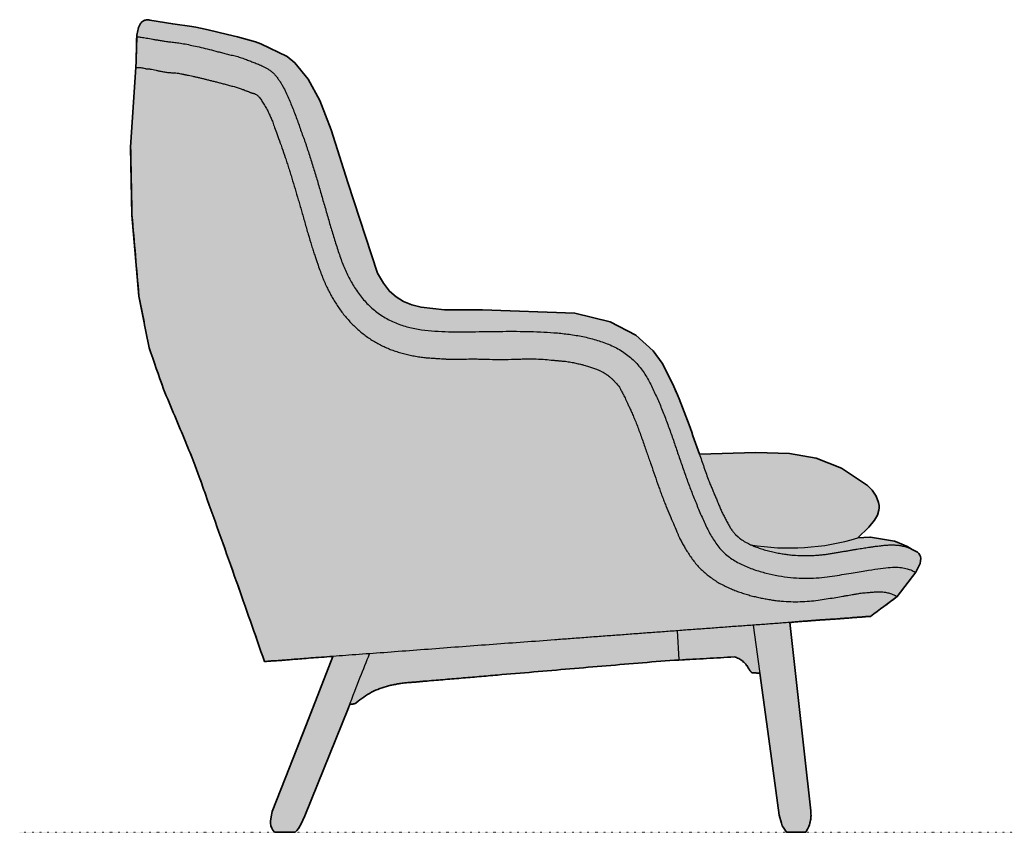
# Model space of a CAD drawing. Header units: millimetres. Extents: x 0 to 2534, y -1316 to 931.
# Drawn here: x 1395 to 2534, y 0 to 931 of the extents above; entities that cross this region are included whole.
import ezdxf

# ---------------------------------------------------------------- set-up
doc = ezdxf.new("R2010")
doc.units = ezdxf.units.MM
doc.linetypes.add('Dots', pattern=[1, 0, -1])
doc.layers.add('Blocks', color=7, linetype='Continuous')
doc.layers.add('Blocks$Fill', color=7, linetype='Continuous', true_color=0xffffff)
for name, color, linetype, lineweight, true_color in [('Blocks$Inner', 7, 'Continuous', 25, 0x007f00), ('Blocks$Outline', 7, 'Continuous', 35, 0xff3f3f), ('Groud', 7, 'Dots', 25, 0x243775)]:
    doc.layers.add(name, color=color, linetype=linetype, lineweight=lineweight, true_color=true_color)

# ---------------------------------------------------------------- blocks, each defined once
blk = doc.blocks.new('Fri Side')
at = {"layer": 'Blocks$Fill'}
blk.add_hatch(color=256, dxfattribs=at).paths.add_polyline_path([(-111.8, 297.8), (-106.8, 308.1), (-106.1, 311.1), (-106, 313.7), (-106.4, 315.8), (-107.1, 317.6), (-108.1, 319.2), (-109.4, 320.5), (-109.8, 320.8), (-111.2, 321.7), (-116.5, 324.4), (-117.1, 324.6), (-119, 325.9), (-119.4, 326.2), (-120.6, 326.9), (-134.9, 333.1), (-136.2, 333.7), (-163.8, 338), (-164.3, 338.1), (-178.2, 337.3), (-165.4, 349.7), (-159, 357.7), (-155.6, 363.5), (-153.9, 368.9), (-153.6, 371.6), (-153.7, 374.6), (-154.3, 377.8), (-157.3, 385.2), (-161.9, 392.1), (-167.1, 397.3), (-196.9, 417.3), (-225.9, 428.7), (-256.5, 434), (-295.1, 435.3), (-359.8, 433.2), (-371.7, 467.1), (-387.1, 506.4), (-390, 512.7), (-402.7, 537.7), (-413, 551.8), (-432.7, 569.8), (-462.1, 584.9), (-502.6, 594.9), (-608.5, 598.8), (-652.3, 598.8), (-679, 601.7), (-689.8, 604.5), (-699.2, 608.4), (-707.5, 613.6), (-715.1, 620.3), (-722.2, 629.2), (-729.1, 640.8), (-763.2, 745), (-782.3, 805.2), (-795.3, 838.9), (-808.5, 863.4), (-823.9, 882), (-832.6, 889.2), (-862.8, 903.7), (-869.1, 906), (-889.6, 911.7), (-901.1, 914.7), (-923.4, 920), (-937.5, 923.1), (-941.9, 923.7), (-990, 931.1), (-991.1, 931.2), (-991.3, 931.2), (-991.6, 931.2), (-991.9, 931.3), (-992.1, 931.3), (-992.4, 931.3), (-992.7, 931.3), (-993, 931.3), (-993.2, 931.3), (-993.5, 931.3), (-993.7, 931.3), (-993.9, 931.2), (-994.1, 931.2), (-994.3, 931.2), (-994.6, 931.2), (-994.8, 931.1), (-995, 931.1), (-995.2, 931), (-995.4, 931), (-995.6, 930.9), (-995.8, 930.8), (-996.1, 930.8), (-996.3, 930.7), (-996.5, 930.6), (-996.7, 930.5), (-996.9, 930.4), (-997.1, 930.3), (-997.3, 930.2), (-997.5, 930.1), (-997.6, 930), (-997.8, 929.9), (-998, 929.8), (-998.2, 929.7), (-998.4, 929.5), (-998.6, 929.4), (-998.7, 929.3), (-998.9, 929.1), (-999.1, 929), (-999.2, 928.8), (-999.4, 928.7), (-999.5, 928.5), (-999.7, 928.4), (-999.9, 928.2), (-1000, 928), (-1000.1, 927.9), (-1000.3, 927.7), (-1000.4, 927.5), (-1000.7, 927.2), (-1000.9, 926.8), (-1001.2, 926.4), (-1001.4, 926.1), (-1001.6, 925.7), (-1001.8, 925.3), (-1002.1, 924.9), (-1002.2, 924.5), (-1002.4, 924.1), (-1002.6, 923.7), (-1002.8, 923.3), (-1003.1, 922.4), (-1003.4, 921.6), (-1003.6, 920.8), (-1003.9, 919.9), (-1004.1, 919.1), (-1004.3, 918.2), (-1004.5, 917.3), (-1004.8, 915.6), (-1005, 913.8), (-1005.2, 912.1), (-1006.1, 877.2), (-1006.1, 877.2), (-1006.1, 877.2), (-1006.1, 877.2), (-1006.1, 877.2), (-1006.1, 877.2), (-1006.1, 877.2), (-1006.1, 877.2), (-1006.1, 877.2), (-1006.1, 877.2), (-1006.1, 877.2), (-1006.1, 877.2), (-1006.1, 877.2), (-1012.1, 785.3), (-1010.6, 707.3), (-1002.7, 614.6), (-990.9, 555.4), (-974.5, 508), (-948.8, 446.6), (-939.3, 423.1), (-933, 406.2), (-858.6, 195.5), (-858.6, 195.5), (-858.6, 195.5), (-858.6, 195.5), (-858.6, 195.5), (-858.6, 195.5), (-858.6, 195.5), (-858.6, 195.5), (-858.6, 195.5), (-858.6, 195.5), (-858.6, 195.5), (-858.6, 195.5), (-780.2, 201.4), (-811, 122.5), (-849.7, 23.6), (-851, 17.4), (-851.8, 12.4), (-851.8, 10), (-851.2, 7.1), (-850.3, 4.6), (-848.9, 2.1), (-847.3, -0.1), (-823.5, 0), (-821.5, 1.8), (-819.7, 3.9), (-817, 8.6), (-812.2, 18.5), (-762.1, 142.4), (-760.7, 146.4), (-760, 146.5), (-759.5, 146.5), (-759.1, 146.5), (-758.2, 146.6), (-757.4, 146.7), (-756.5, 146.8), (-756.1, 146.9), (-755.8, 147), (-755.6, 147), (-755.4, 147.1), (-755.3, 147.1), (-755.2, 147.1), (-755.1, 147.2), (-755, 147.2), (-754.9, 147.2), (-754.8, 147.3), (-754.7, 147.3), (-754.6, 147.4), (-754.5, 147.4), (-754.4, 147.5), (-754.3, 147.5), (-754.2, 147.6), (-754.1, 147.7), (-754, 147.7), (-753.8, 147.8), (-753.6, 148), (-753.5, 148.1), (-753.3, 148.2), (-751.2, 149.9), (-749.1, 151.6), (-747, 153.1), (-744.8, 154.7), (-742.6, 156.1), (-740.4, 157.5), (-738.1, 158.9), (-735.8, 160.2), (-733.5, 161.4), (-731.1, 162.5), (-728.7, 163.6), (-727.5, 164.1), (-726.3, 164.5), (-725, 165), (-723.8, 165.4), (-721.3, 166.2), (-718.8, 166.9), (-716.2, 167.6), (-713.7, 168.2), (-711.1, 168.7), (-706, 169.7), (-703.4, 170.2), (-700.8, 170.5), (-698.2, 170.9), (-425, 194.1), (-383.3, 197.2), (-351.6, 199), (-319.8, 200.8), (-319.5, 200.7), (-319.2, 200.6), (-318.5, 200.4), (-317.9, 200.2), (-317.3, 200), (-316.7, 199.7), (-316.1, 199.4), (-315.5, 199.1), (-314.9, 198.8), (-314.2, 198.5), (-313.6, 198.2), (-313, 197.8), (-312.4, 197.4), (-311.8, 197), (-311.2, 196.6), (-310.7, 196.2), (-310.1, 195.7), (-309.5, 195.3), (-308.9, 194.8), (-308.3, 194.2), (-308.1, 194), (-307.8, 193.7), (-307.5, 193.4), (-307.2, 193.1), (-307, 192.8), (-306.7, 192.5), (-306.4, 192.2), (-306.2, 191.8), (-305.9, 191.5), (-305.7, 191.1), (-305.2, 190.4), (-304.7, 189.6), (-302.9, 186.5), (-302.4, 185.8), (-302.1, 185.4), (-301.9, 185), (-301.6, 184.7), (-301.5, 184.5), (-301.4, 184.4), (-301.2, 184.2), (-301.1, 184.1), (-301, 183.9), (-300.8, 183.8), (-300.5, 183.5), (-300.3, 183.2), (-300, 183), (-299.7, 182.7), (-295.2, 182.4), (-290.6, 182), (-268.2, 19.5), (-265.7, 10), (-264.8, 7.2), (-263.8, 5.6), (-259.9, 0), (-237.8, -0.1), (-234.2, 6.4), (-232.3, 13.4), (-231.8, 19.1), (-232.1, 24.3), (-256, 240.3), (-208.4, 244), (-200.8, 244.4), (-196.7, 244.8), (-189.5, 245.3), (-174.6, 246.5), (-168.2, 247), (-166, 247.1), (-164, 247.3), (-164, 247.3), (-163.9, 247.3), (-163.9, 247.3), (-163.9, 247.3), (-163.9, 247.3), (-163.9, 247.3), (-163.9, 247.3), (-163.9, 247.3), (-163.9, 247.3), (-163.9, 247.3), (-163.9, 247.3), (-163.9, 247.3), (-163.9, 247.3), (-163.9, 247.3), (-163.9, 247.3), (-163.9, 247.3), (-163.9, 247.3), (-163.9, 247.3), (-163.9, 247.3), (-163.9, 247.3), (-163.9, 247.3), (-163.9, 247.3), (-163.9, 247.3), (-163.9, 247.3), (-163.9, 247.3), (-163.8, 247.3), (-163.8, 247.3), (-163.8, 247.3), (-163.8, 247.3), (-163.8, 247.3), (-163.8, 247.3), (-163.8, 247.3), (-163.8, 247.3), (-163.8, 247.3), (-163.8, 247.3), (-163.8, 247.3), (-163.8, 247.3), (-163.8, 247.3), (-163.8, 247.3), (-163.8, 247.3), (-163.8, 247.3), (-163.8, 247.3), (-163.8, 247.3), (-163.8, 247.3), (-132.9, 270), (-132.9, 270), (-132.9, 270), (-132.9, 270), (-132.9, 270), (-132.9, 270), (-132.9, 270), (-132.9, 270), (-132.9, 270), (-132.9, 270), (-132.9, 270), (-132.9, 270), (-132.9, 270), (-132.9, 270), (-132.9, 270), (-132.9, 270), (-132.9, 270), (-132.9, 270), (-132.9, 270), (-132.9, 270), (-132.9, 270)], flags=0)
at = {"layer": 'Blocks$Inner'}
for p, q in [((-1005.2, 912.1), (-1005.8, 885.4)), ((-1005.8, 885.4), (-1006.1, 877.2)), ((-132.9, 270), (-163.8, 247.3))]:
    blk.add_line(p, q, dxfattribs=at)
for points in [[(-991.1, 931.2), (-990, 931.1), (-963.8, 926.7), (-941.9, 923.7), (-937.5, 923.1), (-932.1, 921.9), (-923.4, 920), (-901.1, 914.7), (-889.6, 911.7), (-869.1, 906), (-862.8, 903.7), (-832.6, 889.2), (-823.9, 882), (-808.5, 863.4), (-795.3, 838.9), (-782.3, 805.2), (-763.2, 745), (-729.1, 640.8), (-722.2, 629.2), (-715.1, 620.3), (-707.5, 613.6), (-699.2, 608.4), (-689.8, 604.5), (-679, 601.7), (-652.3, 598.8), (-608.5, 598.8), (-502.6, 594.9), (-462.1, 584.9), (-432.7, 569.8), (-413, 551.8), (-402.7, 537.7), (-390, 512.7), (-387.1, 506.4)], [(-858.6, 195.5), (-891, 288.1), (-926.4, 387.4), (-933, 406.2), (-939.3, 423.1), (-948.8, 446.6), (-974.5, 508), (-990.9, 555.4), (-1002.7, 614.6), (-1010.6, 707.3), (-1012.1, 785.3), (-1006.1, 877.2)], [(-117.1, 324.6), (-119, 325.9), (-119.4, 326.2), (-119.7, 326.3), (-119.9, 326.5), (-120.1, 326.6), (-120.3, 326.7), (-120.6, 326.9), (-134.9, 333.1), (-136.2, 333.7), (-163.8, 338), (-164.3, 338.1), (-178.2, 337.3), (-165.4, 349.7), (-159, 357.7), (-155.6, 363.5), (-153.9, 368.9), (-153.6, 371.6), (-153.7, 374.6), (-154.3, 377.8), (-157.3, 385.2), (-161.9, 392.1), (-167.1, 397.3), (-196.9, 417.3), (-225.9, 428.7), (-256.5, 434), (-295.1, 435.3), (-359.8, 433.2)], [(-111.8, 297.8), (-106.8, 308.1), (-106.1, 311.1), (-106, 313.7), (-106.4, 315.8), (-107.1, 317.6), (-108.1, 319.2), (-109.4, 320.5), (-109.8, 320.8), (-111.2, 321.7), (-116.5, 324.4), (-124.8, 327.4)], [(-132.9, 270), (-111.8, 297.8)], [(-232.1, 24.3), (-247.2, 161.1), (-256, 240.4)], [(-385.5, 230.8), (-383.3, 197.7), (-383.3, 197.4), (-383.3, 197.2)], [(-298.3, 237.2), (-278.9, 98.5), (-268.2, 19.5)], [(-811, 122.5), (-849.7, 23.6), (-780.2, 201.4), (-800.1, 150.4)], [(-383.3, 197.2), (-351.6, 199), (-319.8, 200.8)], [(-299.7, 182.7), (-295.2, 182.4), (-290.6, 182)], [(-812.2, 18.5), (-762.1, 142.4)], [(-760.7, 146.4), (-760.6, 146.4), (-760, 146.5)], [(-847.3, -0.1), (-848.9, 2.1), (-850.3, 4.6), (-851.2, 7.1), (-851.8, 10), (-851.8, 12.4), (-851, 17.4), (-849.7, 23.6)], [(-812.2, 18.5), (-817, 8.6), (-819.7, 3.9), (-821.5, 1.8), (-823.5, 0)], [(-268.2, 19.5), (-265.7, 10), (-264.8, 7.2), (-263.8, 5.6), (-259.9, 0)]]:
    blk.add_lwpolyline(points, dxfattribs=at)
blk.add_arc((-256.2, 592.6), 266.9, 260.3119, 286.988, dxfattribs=at)
for points, knots in [([(-991.1, 931.2), (-991.8, 931.3), (-993.1, 931.4), (-995, 931.1), (-996.7, 930.6), (-998.2, 929.7), (-1000, 928.2), (-1001.7, 925.7), (-1003.6, 921.4), (-1004.6, 916.8), (-1005.1, 913.2), (-1005.2, 912.1)], [0.1533617, 0.1533617, 0.1533617, 0.1533617, 0.2222222, 0.2777778, 0.3333333, 0.3888889, 0.4444444, 0.5555556, 0.6666667, 0.8888889, 1, 1, 1, 1]), ([(-1005.2, 912.1), (-1005.2, 912.1), (-1004.3, 912), (-1000.3, 911.5), (-994.2, 910.5), (-988, 909.4), (-982.5, 908.4), (-978.3, 907.7), (-973.7, 906.9), (-968.7, 906.2), (-963.1, 905.7), (-956.8, 904.9), (-949.8, 903.7), (-942.1, 902.1), (-933.6, 900.3), (-924.3, 898.1), (-916.2, 896), (-909.4, 894.1), (-904.1, 892.8), (-898.4, 891.4), (-892.4, 889.9), (-887.3, 888.6), (-883.5, 887.3), (-879.7, 885.9), (-875.5, 884.2), (-870.7, 882.4), (-865.7, 880.5), (-861.1, 878.6), (-857.1, 876.4), (-854.1, 874.6), (-851, 872.4), (-848.5, 870.2), (-846.6, 868.2), (-844.8, 866.2), (-842.7, 863.4), (-840.5, 860.1), (-837.8, 855.6), (-834.9, 850), (-831.8, 843.3), (-828.9, 836.6), (-826.2, 829.8), (-823.5, 822.8), (-820.9, 815.8), (-818.4, 808.8), (-815.9, 801.6), (-813.7, 795.7), (-811.9, 790.9), (-810.7, 787.2), (-809.5, 783.5), (-807.9, 778.6), (-805.9, 772.5), (-803.6, 765.1), (-800.6, 755.3), (-796.9, 742.9), (-792.6, 728), (-788.3, 713.1), (-783.9, 697.9), (-779.4, 682.8), (-774.7, 667.6), (-769.6, 652.8), (-763.7, 639), (-756.5, 625.9), (-747.7, 613.2), (-737.2, 601.8), (-725.2, 592.3), (-711.8, 584.9), (-697.4, 579.6), (-677.4, 575.2), (-651.5, 573.5), (-625.6, 573.6), (-604.8, 573.9), (-583.9, 574.2), (-557.7, 574.2), (-531.9, 573.2), (-511, 571.1), (-495.5, 568.7), (-482.9, 565.7), (-473.1, 562.7), (-463.3, 559.2), (-451.3, 553.6), (-440.6, 545.9), (-433, 538.8), (-427.9, 532.9), (-423.2, 526.6), (-419.2, 520), (-415.7, 513.2), (-411.3, 504.1), (-406.1, 492.7), (-400.2, 478.3), (-394.8, 463.7), (-389.7, 449.3), (-384.8, 434.9), (-379.8, 420.2), (-374.7, 405.6), (-369.4, 391.4), (-363.8, 377.4), (-357.7, 362.8), (-351.3, 348.6), (-344.2, 335.5), (-337, 325.5), (-329.9, 318.5), (-324.1, 313.9), (-317.7, 310), (-308.9, 305.4), (-297.4, 300.8), (-278.6, 295.3), (-259.9, 292.1), (-241.9, 290.9), (-228.8, 291.1), (-216.4, 292.1), (-204.6, 293.7), (-193.5, 295.6), (-183.3, 297.4), (-174.1, 298.9), (-163.1, 300.7), (-151.6, 302.3), (-140.6, 303.6), (-131.7, 303.7), (-124.5, 302.8), (-117.9, 300.9), (-113, 298.5), (-111.8, 297.8), (-111.8, 297.8)], [1, 1, 1, 1, 1.0181818, 1.0363636, 1.0545455, 1.0727273, 1.0818182, 1.0909091, 1.1, 1.1090909, 1.1181818, 1.1272727, 1.1363636, 1.1454545, 1.1545455, 1.1636364, 1.1727273, 1.1772727, 1.1818182, 1.1863636, 1.1909091, 1.1954545, 1.1977273, 1.2, 1.2045455, 1.2090909, 1.2136364, 1.2181818, 1.2204545, 1.2227273, 1.225, 1.2272727, 1.2284091, 1.2295455, 1.2318182, 1.2340909, 1.2363636, 1.2409091, 1.2454545, 1.25, 1.2545455, 1.2590909, 1.2636364, 1.2681818, 1.2727273, 1.2772727, 1.2795455, 1.2818182, 1.2840909, 1.2863636, 1.2909091, 1.2954545, 1.3, 1.3090909, 1.3181818, 1.3272727, 1.3363636, 1.3454545, 1.3545455, 1.3636364, 1.3727273, 1.3818182, 1.3909091, 1.4, 1.4090909, 1.4181818, 1.4272727, 1.4363636, 1.4545455, 1.4727273, 1.4818182, 1.4909091, 1.5090909, 1.5272727, 1.5363636, 1.5454545, 1.5545455, 1.5590909, 1.5636364, 1.5727273, 1.5818182, 1.5863636, 1.5909091, 1.5954545, 1.6, 1.6045455, 1.6090909, 1.6181818, 1.6272727, 1.6363636, 1.6454545, 1.6545455, 1.6636364, 1.6727273, 1.6818182, 1.6909091, 1.7, 1.7090909, 1.7181818, 1.7272727, 1.7318182, 1.7363636, 1.7409091, 1.7454545, 1.7545455, 1.7636364, 1.7818182, 1.7909091, 1.8, 1.8090909, 1.8181818, 1.8272727, 1.8363636, 1.8454545, 1.8545455, 1.8727273, 1.8909091, 1.9090909, 1.9272727, 1.9454545, 1.9727273, 1.9998992, 1.9998992, 1.9998992, 1.9998992]), ([(-1006.1, 877.2), (-1006.1, 877), (-1005.7, 876.8), (-1004.3, 876.8), (-1003.3, 876.8), (-1002.2, 876.8), (-1000.6, 876.7), (-998.3, 876.1), (-996.1, 875.7), (-994.2, 875.3), (-992.7, 875.2), (-991.2, 875.1), (-989.1, 874.9), (-986.4, 874.4), (-983.6, 873.8), (-981.3, 873.2), (-979.5, 872.8), (-977.6, 872.4), (-974.8, 871.9), (-971.1, 871.2), (-966.4, 870.7), (-962.1, 870.6), (-958.7, 870.4), (-955.9, 869.9), (-953.8, 869.4), (-952.3, 869), (-951.3, 868.8), (-950.5, 868.7), (-949.7, 868.5), (-948.7, 868.3), (-946.8, 868), (-944.1, 867.4), (-941.3, 866.8), (-939, 866.3), (-937.2, 865.9), (-935.4, 865.5), (-933, 864.9), (-929.8, 864.2), (-926, 863.2), (-922, 862.2), (-917.8, 861.2), (-913.6, 860.1), (-910, 859.2), (-907.1, 858.4), (-904.8, 857.8), (-902.5, 857.1), (-899.1, 856.3), (-894.7, 855.1), (-889.7, 853.6), (-885.3, 852.2), (-882, 851), (-879.8, 850.1), (-878.1, 849.5), (-876.9, 849), (-876, 848.6), (-875.3, 848.3), (-874.9, 848.2), (-874.6, 848), (-874.2, 847.9), (-873.8, 847.7), (-873.4, 847.6), (-872.8, 847.4), (-872.1, 847.2), (-871.2, 847), (-869.8, 846.6), (-868.4, 846), (-866.9, 845), (-865.7, 843.8), (-864.4, 842.2), (-862.5, 839.7), (-860, 836), (-857, 830.8), (-854.2, 825.6), (-852, 820.9), (-850.1, 816.5), (-848.2, 811.3), (-845.8, 804.5), (-842.5, 795.4), (-838.7, 784.9), (-835.4, 775.4), (-832.8, 767.5), (-830.9, 761.7), (-829.1, 755.8), (-826.7, 747.8), (-823.6, 737.6), (-820.5, 727.1), (-818, 718.7), (-816.2, 712.4), (-814.3, 705.9), (-811.8, 696.8), (-808.5, 685.3), (-805.3, 674.4), (-802.8, 666.6), (-801, 661.3), (-799.4, 656.5), (-797.4, 650.7), (-795.2, 644.3), (-793, 638.6), (-791.3, 634.2), (-789.9, 630.9), (-788.5, 627.8), (-786.7, 623.9), (-784.5, 619.5), (-781.7, 614.4), (-778.7, 609.2), (-775.3, 603.9), (-770.5, 596.9), (-763.9, 588.6), (-756.7, 580.9), (-750.5, 575.3), (-744, 570), (-737.2, 565.1), (-729.9, 560.8), (-724.4, 557.9), (-718.7, 555.2), (-712.9, 552.9), (-706.9, 550.8), (-698.8, 548.4), (-690.5, 546.5), (-683.2, 545.2), (-679, 544.6), (-675.9, 544.2), (-673, 543.9), (-669.3, 543.6), (-664.8, 543.3), (-660.1, 543), (-655.8, 542.7), (-652.8, 542.5), (-650.2, 542.4), (-647.5, 542.3), (-642.5, 542.2), (-634.7, 542.3), (-626.1, 542.4), (-618.8, 542.5), (-613.2, 542.4), (-607.3, 542.2), (-598.5, 542), (-586.4, 541.9), (-574.1, 542.1), (-564.7, 542.4), (-558.3, 542.6), (-552.5, 542.6), (-545, 542.5), (-536.6, 541.9), (-529, 541.2), (-524.1, 540.7), (-521.3, 540.4), (-519.2, 540.3), (-517.2, 540.1), (-514.7, 539.9), (-511.8, 539.6), (-508.6, 539.1), (-504.7, 538.4), (-501.2, 537.6), (-497.7, 536.7), (-495.5, 536.2), (-493.6, 535.8), (-491.9, 535.3), (-489.6, 534.7), (-487.1, 533.9), (-483.8, 532.8), (-480.7, 531.7), (-477.9, 530.6), (-475.9, 529.9), (-474.2, 529.2), (-472.2, 528.3), (-470.1, 527.2), (-468.3, 526), (-467, 525.1), (-466.2, 524.6), (-465.6, 524.1), (-465, 523.7), (-464.1, 523.1), (-462.7, 521.9), (-460.6, 520.1), (-458.6, 518.2), (-457.2, 516.7), (-456.1, 515.6), (-455.2, 514.6), (-454.2, 513.5), (-453.1, 512.2), (-451.9, 510.5), (-450.8, 508.6), (-449.8, 506.8), (-448.6, 504.8), (-447.2, 502), (-445.2, 497.9), (-442.8, 492.9), (-440.6, 488), (-438.6, 483.9), (-436.5, 479), (-433.3, 471.5), (-430, 462.9), (-426.7, 453.8), (-424.3, 446.9), (-421.9, 440.1), (-419.7, 433.7), (-417.5, 427.5), (-414.5, 419.1), (-411, 408.8), (-407.5, 398.7), (-404.7, 390.8), (-402.6, 385.2), (-400.5, 379.6), (-397.6, 372.2), (-393.8, 363.2), (-389.6, 353.4), (-386.6, 346.3), (-384.7, 341.7), (-382.9, 337.7), (-380.9, 333.7), (-378.9, 330.1), (-377.1, 327.1), (-375.7, 324.7), (-374.1, 322), (-371.9, 318.6), (-368.9, 314.3), (-365.2, 309.2), (-361.2, 304.5), (-356.8, 300.1), (-352.2, 296), (-348.1, 292.9), (-344.8, 290.5), (-342.3, 288.7), (-339.7, 287), (-336.2, 285), (-331.6, 282.6), (-327, 280.4), (-323.2, 278.8), (-320.5, 277.6), (-317.7, 276.5), (-313.9, 275.1), (-309.1, 273.5), (-303.3, 271.8), (-297.5, 270.2), (-291.8, 268.9), (-286, 267.7), (-280.3, 266.7), (-274.6, 265.8), (-268.9, 265.1), (-261.4, 264.4), (-252.2, 264), (-241.5, 264.2), (-231.1, 264.9), (-221.3, 266.2), (-211.9, 267.6), (-203.2, 269.1), (-196.5, 270.3), (-191.5, 271.1), (-188, 271.7), (-185.2, 272.1), (-183.1, 272.5), (-181.5, 272.7), (-179.9, 273), (-178, 273.3), (-175.7, 273.8), (-173, 274.1), (-169.9, 274.4), (-165.9, 274.6), (-161.3, 275.1), (-157.5, 275.4), (-154.7, 275.5), (-152.9, 275.5), (-151.2, 275.4), (-149, 275.3), (-146.5, 275), (-143.9, 274.5), (-141.7, 273.8), (-139.6, 273), (-137.8, 272.3), (-136.2, 271.7), (-135, 271.1), (-134.1, 270.6), (-133.2, 270), (-132.9, 269.9), (-132.9, 270)], [2, 2, 2, 2, 2.0096158, 2.0144237, 2.0168276, 2.0192315, 2.0240394, 2.0288473, 2.0336552, 2.0360591, 2.0384631, 2.040867, 2.043271, 2.0480788, 2.0528867, 2.0552907, 2.0576946, 2.0600985, 2.0625025, 2.0673104, 2.0721183, 2.0769261, 2.081734, 2.0865419, 2.0913498, 2.0937537, 2.0949557, 2.0961577, 2.0973596, 2.0985616, 2.1009656, 2.1057734, 2.1105813, 2.1129853, 2.1153892, 2.1177931, 2.1201971, 2.125005, 2.1298129, 2.1346207, 2.1394286, 2.1442365, 2.1490444, 2.1514483, 2.1538523, 2.1562562, 2.1586602, 2.163468, 2.1682759, 2.1730838, 2.1778917, 2.1826996, 2.1851035, 2.1875075, 2.1899114, 2.1911134, 2.1917144, 2.1923153, 2.1929163, 2.1935173, 2.1947193, 2.1959213, 2.1971232, 2.1995272, 2.2019311, 2.206739, 2.2091429, 2.2115469, 2.2139508, 2.2163548, 2.2211626, 2.2259705, 2.2307784, 2.2355863, 2.2403942, 2.2452021, 2.2500099, 2.2548178, 2.2596257, 2.2644336, 2.2668375, 2.2692415, 2.2716454, 2.2740494, 2.2788572, 2.2836651, 2.2860691, 2.288473, 2.290877, 2.2932809, 2.2980888, 2.3028967, 2.3053006, 2.3077045, 2.3101085, 2.3125124, 2.3173203, 2.3221282, 2.3245321, 2.3269361, 2.32934, 2.331744, 2.3365518, 2.3413597, 2.3461676, 2.3509755, 2.3557834, 2.3653991, 2.3750149, 2.3798228, 2.3846307, 2.3942464, 2.3990543, 2.4038622, 2.4086701, 2.413478, 2.4182859, 2.4230937, 2.4327095, 2.4375174, 2.4399213, 2.4423253, 2.4447292, 2.4471332, 2.451941, 2.4567489, 2.4591529, 2.4615568, 2.4627588, 2.4639608, 2.4663647, 2.4711726, 2.4759805, 2.4783844, 2.4807884, 2.4831923, 2.4855962, 2.4904041, 2.495212, 2.4976159, 2.5000199, 2.5024238, 2.5048278, 2.5096357, 2.5144435, 2.5168475, 2.5180494, 2.5192514, 2.5204534, 2.5216554, 2.5240593, 2.5264632, 2.5288672, 2.5336751, 2.536079, 2.538483, 2.5396849, 2.5408869, 2.5432908, 2.5456948, 2.5480987, 2.5529066, 2.5553105, 2.5577145, 2.5601184, 2.5625224, 2.5673303, 2.5721381, 2.5745421, 2.575744, 2.576946, 2.578148, 2.57935, 2.5817539, 2.5865618, 2.5913697, 2.5937736, 2.5961776, 2.5985815, 2.6009854, 2.6057933, 2.6106012, 2.6130051, 2.6154091, 2.617813, 2.620217, 2.6250249, 2.6298327, 2.6322367, 2.6346406, 2.6370446, 2.6394485, 2.6442564, 2.6466603, 2.6490643, 2.6514682, 2.6538722, 2.6562761, 2.65868, 2.6634879, 2.6682958, 2.6706997, 2.6731037, 2.6755076, 2.6779116, 2.6827195, 2.6875273, 2.6923352, 2.6947392, 2.6971431, 2.701951, 2.7067589, 2.7091628, 2.7115668, 2.7139707, 2.7163746, 2.7211825, 2.7259904, 2.7307983, 2.7356062, 2.7404141, 2.7452219, 2.7476259, 2.7500298, 2.7524338, 2.7548377, 2.7596456, 2.7644535, 2.7668574, 2.7692614, 2.7716653, 2.7740692, 2.7788771, 2.783685, 2.7884929, 2.7933008, 2.7981087, 2.8029165, 2.8077244, 2.8125323, 2.8173402, 2.826956, 2.8365717, 2.8461875, 2.8558033, 2.865419, 2.8750348, 2.8846506, 2.8894584, 2.8942663, 2.8990742, 2.9014782, 2.9038821, 2.906286, 2.90869, 2.9134979, 2.9183057, 2.9231136, 2.9279215, 2.9327294, 2.9375373, 2.9399412, 2.9423452, 2.9447491, 2.9471531, 2.9519609, 2.9567688, 2.9615767, 2.9663846, 2.9711925, 2.9760004, 2.9808082, 2.9856161, 2.990424, 2.9999799, 2.9999799, 2.9999799, 2.9999799]), ([(-324.4, 348.7), (-324, 348.1), (-322.7, 346.3), (-320.7, 343.7), (-319.2, 341.9), (-318.4, 341.1)], [-1, -1, -1, -1, -0.99807825, -0.9929762, -0.98787416, -0.98787416, -0.98787416, -0.98787416]), ([(-301.1, 329.5), (-300.9, 329.4), (-299.5, 328.8), (-296.7, 327.5), (-291.6, 325.6), (-285.6, 323.7), (-280, 322.2), (-275.6, 321.1), (-271.4, 320.2), (-266.5, 319.3), (-260.8, 318.4), (-255.3, 317.7), (-247.9, 317.1), (-238.8, 316.8), (-229.8, 317.1), (-222.9, 317.6), (-217.8, 318.1), (-213, 318.7), (-208.3, 319.4), (-203.7, 320.2), (-199.3, 320.9), (-194.9, 321.7), (-192, 322.2), (-190.6, 322.4)], [-0.967466, -0.967466, -0.967466, -0.967466, -0.9666943, -0.9615923, -0.9564903, -0.9513882, -0.9462862, -0.9437351, -0.9411841, -0.9360821, -0.93098, -0.925878, -0.920776, -0.9105719, -0.9003678, -0.8952658, -0.8901637, -0.8850617, -0.8799596, -0.8748576, -0.8697556, -0.8646535, -0.8595537, -0.8595537, -0.8595537, -0.8595537]), ([(-190.6, 322.4), (-189.2, 322.7), (-186.5, 323.1), (-184, 323.6), (-182.7, 323.8)], [0.85714286, 0.85714286, 0.85714286, 0.85714286, 0.8622449, 0.86729837, 0.86729837, 0.86729837, 0.86729837]), ([(-182.7, 323.8), (-181.5, 324), (-179, 324.4), (-176.7, 324.8), (-175.5, 325)], [0.86734694, 0.86734694, 0.86734694, 0.86734694, 0.87244898, 0.87754856, 0.87754856, 0.87754856, 0.87754856]), ([(-175.5, 325), (-174.4, 325.2), (-172.1, 325.5), (-170, 325.8), (-169, 326)], [0.87754856, 0.87754856, 0.87754856, 0.87754856, 0.8826506, 0.88774556, 0.88774556, 0.88774556, 0.88774556]), ([(-169, 326), (-167.9, 326.2), (-166.4, 326.4), (-164.4, 326.7), (-163.4, 326.8), (-162.9, 326.9)], [0.8877551, 0.8877551, 0.8877551, 0.8877551, 0.89285714, 0.89540816, 0.89795658, 0.89795658, 0.89795658, 0.89795658]), ([(-162.9, 326.9), (-162.4, 327), (-161.5, 327.1), (-159.8, 327.3), (-158.7, 327.5), (-157.8, 327.6)], [0.89795658, 0.89795658, 0.89795658, 0.89795658, 0.9005076, 0.90305862, 0.90815846, 0.90815846, 0.90815846, 0.90815846]), ([(-157.8, 327.6), (-157, 327.7), (-155.3, 327.9), (-153.2, 328.2), (-151.9, 328.3)], [0.90815846, 0.90815846, 0.90815846, 0.90815846, 0.9132605, 0.91836018, 0.91836018, 0.91836018, 0.91836018]), ([(-143.6, 329.1), (-142.2, 329.2), (-140, 329.3), (-137.5, 329.2), (-136.3, 329.2), (-135.7, 329.2)], [0.92859371, 0.92859371, 0.92859371, 0.92859371, 0.93367347, 0.93622449, 0.93877417, 0.93877417, 0.93877417, 0.93877417]), ([(-135.7, 329.2), (-135.3, 329.1), (-134.5, 329.1), (-132.9, 329), (-131.2, 328.8), (-130.1, 328.6), (-129.6, 328.5)], [0.93877417, 0.93877417, 0.93877417, 0.93877417, 0.94068744, 0.9426007, 0.94642724, 0.94897126, 0.94897126, 0.94897126, 0.94897126]), ([(-129.6, 328.5), (-129.4, 328.5), (-128.5, 328.3), (-126.7, 327.9), (-125.3, 327.6), (-124.6, 327.3)], [0.94897959, 0.94897959, 0.94897959, 0.94897959, 0.9502551, 0.95408163, 0.95918367, 0.95918367, 0.95918367, 0.95918367]), ([(-163.8, 247.3), (-163.8, 247.3), (-164, 247.3), (-164.8, 247.2), (-165.9, 247.1), (-166.9, 247.1), (-168.1, 247), (-169.6, 246.9), (-171.1, 246.7), (-172.8, 246.6), (-174.5, 246.5), (-176.5, 246.4), (-178.5, 246.2), (-180.6, 246.1), (-182.7, 245.9), (-184.9, 245.7), (-187.1, 245.5), (-189.5, 245.3), (-191.8, 245.1), (-194.2, 245), (-196.2, 244.8), (-198, 244.7), (-199.4, 244.6), (-200.8, 244.4), (-202.7, 244.3), (-205.2, 244.2), (-207.8, 244), (-210.1, 243.9), (-211.9, 243.7), (-213.9, 243.6), (-216.5, 243.4), (-220, 243.2), (-223.8, 243), (-227, 242.7), (-229.6, 242.5), (-232.2, 242.3), (-235.9, 242), (-240.7, 241.6), (-246.8, 241.1), (-253.3, 240.6), (-260.2, 240), (-267.5, 239.4), (-275.1, 238.8), (-282.8, 238.3), (-290.6, 237.7), (-298.9, 237.1), (-307.2, 236.5), (-315.5, 235.9), (-323.9, 235.4), (-332.5, 234.7), (-341.1, 234), (-349.7, 233.4), (-358.3, 232.8), (-367.1, 232.2), (-375.8, 231.5), (-384.5, 230.8), (-393.3, 230.2), (-402.1, 229.5), (-410.9, 228.9), (-419.6, 228.2), (-428.4, 227.6), (-437.2, 226.9), (-446, 226.2), (-457.7, 225.4), (-472.4, 224.3), (-490.1, 223), (-508, 221.6), (-519.9, 220.8), (-525.7, 220.3)], [38.4180183, 38.4180183, 38.4180183, 38.4180183, 38.4287976, 38.4444226, 38.4522351, 38.4600476, 38.4678601, 38.4756726, 38.4834851, 38.4912976, 38.4991101, 38.5069226, 38.5147351, 38.5225476, 38.5303601, 38.5381726, 38.5459851, 38.5537976, 38.5616101, 38.5694226, 38.5772351, 38.5811414, 38.5850476, 38.5889539, 38.5928601, 38.6006726, 38.6084851, 38.6123914, 38.6162976, 38.6202039, 38.6241101, 38.6319226, 38.6397351, 38.6436414, 38.6475476, 38.6514539, 38.6553601, 38.6631726, 38.6709851, 38.6787976, 38.6866101, 38.6944226, 38.7022351, 38.7100476, 38.7178601, 38.7256726, 38.7334851, 38.7412976, 38.7491101, 38.7569226, 38.7647351, 38.7725476, 38.7803601, 38.7881726, 38.7959851, 38.8037976, 38.8116101, 38.8194226, 38.8272351, 38.8350476, 38.8428601, 38.8506726, 38.8584851, 38.8662976, 38.8819226, 38.8975476, 38.9131726, 38.9287976, 38.9287976, 38.9287976, 38.9287976]), ([(-525.7, 220.3), (-537.5, 219.4), (-561.1, 217.7), (-596.5, 215.1), (-631.6, 212.5), (-666.7, 209.8), (-701.1, 207.2), (-734.4, 204.7), (-766.1, 202.4), (-794.3, 200.4), (-813.2, 199), (-824.8, 198), (-831.7, 197.5), (-837.1, 197), (-842.8, 196.6), (-848, 196.3), (-853.1, 196), (-856.6, 195.7), (-858.3, 195.5), (-858.6, 195.5), (-858.6, 195.5)], [38.9287976, 38.9287976, 38.9287976, 38.9287976, 38.9600476, 38.9912976, 39.0225476, 39.0537976, 39.0850476, 39.1162976, 39.1475476, 39.1787976, 39.2100476, 39.2256726, 39.2412976, 39.2569226, 39.2725476, 39.3037976, 39.3350476, 39.3662976, 39.3975476, 39.417755, 39.417755, 39.417755, 39.417755]), ([(-762.1, 142.4), (-757.1, 156.8), (-749.3, 176.1), (-741.6, 195.4), (-738.1, 204.4)], [0, 0, 0, 0, 0.5, 0.9336108, 0.9336108, 0.9336108, 0.9336108]), ([(-753.3, 148.2), (-750.6, 150.5), (-744.9, 154.8), (-735.9, 160.4), (-726.4, 164.8), (-718, 167.3), (-711.1, 168.8), (-706, 169.8), (-700.8, 170.6), (-695.6, 171.2), (-690.4, 171.6), (-685.2, 172), (-680, 172.5), (-673.1, 173.1), (-664.4, 173.8), (-650.5, 175), (-633.2, 176.4), (-612.4, 178.2), (-584.6, 180.6), (-549.9, 183.5), (-508.3, 187.1), (-466.6, 190.6), (-425, 194.1), (-397.2, 196.5), (-383.3, 197.2)], [3, 3, 3, 3, 3.027778, 3.055556, 3.083333, 3.111111, 3.125, 3.138889, 3.152778, 3.166667, 3.180556, 3.194444, 3.208333, 3.222222, 3.25, 3.277778, 3.333333, 3.388889, 3.444444, 3.555556, 3.666667, 3.777778, 3.888889, 4, 4, 4, 4]), ([(-319.8, 200.8), (-318.1, 200.4), (-315.6, 199.4), (-312.4, 197.4), (-310.1, 195.8), (-308.1, 194.1), (-306.7, 192.5), (-305.3, 190.7), (-304.1, 188.6), (-303, 186.8), (-302.4, 185.8), (-301.9, 185), (-301.4, 184.4), (-300.8, 183.8), (-300.3, 183.2), (-299.9, 182.9), (-299.7, 182.7)], [6, 6, 6, 6, 6.222222, 6.333333, 6.444444, 6.555556, 6.611111, 6.666667, 6.777778, 6.833333, 6.861111, 6.888889, 6.916667, 6.944444, 6.972222, 7, 7, 7, 7]), ([(-842.4, -0.1), (-841, -0.1), (-838.5, -0.1), (-835.1, -0.1), (-831.7, 0), (-827.7, 0), (-823.5, 0)], [0, 0, 0, 0, 0.1388889, 0.2083333, 0.2777778, 0.6666667, 0.6666667, 0.6666667, 0.6666667]), ([(-259.9, 0), (-257, 0), (-254.3, 0), (-251.2, 0), (-248.7, -0.1), (-247.1, -0.1)], [-0.5714286, -0.5714286, -0.5714286, -0.5714286, -0.2142857, -0.1428571, 0, 0, 0, 0]), ([(-247.1, -0.1), (-245.2, -0.1), (-242.5, -0.1), (-239.8, -0.1), (-238.4, -0.1), (-237.8, -0.1)], [0, 0, 0, 0, 0.1666667, 0.25, 0.5, 0.5, 0.5, 0.5])]:
    blk.add_open_spline(points, degree=3, knots=knots, dxfattribs=at)
for points, degree in [([(-387.1, 506.4), (-371.7, 467.1)], 1), ([(-371.7, 467.1), (-349.8, 404.5)], 1), ([(-349.8, 404.5), (-334, 366.6)], 1), ([(-334, 366.6), (-324.4, 348.7)], 1), ([(-318.4, 341.1), (-313.6, 336.7), (-312.3, 335.7), (-309.8, 334.1), (-307, 332.5), (-305, 331.4), (-301.1, 329.5)], 3), ([(-151.9, 328.3), (-150.7, 328.5), (-148, 328.8), (-145.1, 329), (-143.6, 329.1)], 3), ([(-760, 146.5), (-759.4, 146.5), (-758.2, 146.6), (-756.5, 146.8), (-754.8, 147.2), (-753.7, 147.9), (-753.3, 148.2)], 3), ([(-231.8, 19.1), (-232.1, 24.3)], 1), ([(-234.2, 6.4), (-232.3, 13.4)], 1), ([(-232.3, 13.4), (-231.8, 19.1)], 1), ([(-237.8, -0.1), (-234.2, 6.4)], 1), ([(-847.3, -0.1), (-844.6, -0.1), (-842.4, -0.1)], 2)]:
    blk.add_open_spline(points, degree=degree, dxfattribs=at)
at = {"layer": 'Blocks$Outline'}
for points in [[(-387.1, 506.4), (-390, 512.7), (-402.7, 537.7), (-413, 551.8), (-432.7, 569.8), (-462.1, 584.9), (-502.6, 594.9), (-608.5, 598.8), (-652.3, 598.8), (-679, 601.7), (-689.8, 604.5), (-699.2, 608.4), (-707.5, 613.6), (-715.1, 620.3), (-722.2, 629.2), (-729.1, 640.8), (-763.2, 745), (-782.3, 805.2), (-795.3, 838.9), (-808.5, 863.4), (-823.9, 882), (-832.6, 889.2), (-862.8, 903.7), (-869.1, 906), (-889.6, 911.7), (-901.1, 914.7), (-923.4, 920), (-932.1, 921.9), (-937.5, 923.1), (-941.9, 923.7), (-963.8, 926.7), (-990, 931.1), (-991.1, 931.2)], [(-117.1, 324.6), (-119, 325.9), (-119.4, 326.2), (-119.7, 326.3), (-119.9, 326.5), (-120.1, 326.6), (-120.3, 326.7), (-120.6, 326.9), (-134.9, 333.1), (-136.2, 333.7), (-163.8, 338), (-164.3, 338.1), (-178.2, 337.3), (-165.4, 349.7), (-159, 357.7), (-155.6, 363.5), (-153.9, 368.9), (-153.6, 371.6), (-153.7, 374.6), (-154.3, 377.8), (-157.3, 385.2), (-161.9, 392.1), (-167.1, 397.3), (-196.9, 417.3), (-225.9, 428.7), (-256.5, 434), (-295.1, 435.3), (-359.8, 433.2)], [(-111.8, 297.8), (-106.8, 308.1), (-106.1, 311.1), (-106, 313.7), (-106.4, 315.8), (-107.1, 317.6), (-108.1, 319.2), (-109.4, 320.5), (-109.8, 320.8), (-111.2, 321.7), (-116.5, 324.4), (-117.1, 324.6)], [(-132.9, 270), (-111.8, 297.8)], [(-232.1, 24.3), (-247.2, 161.1), (-256, 240.3)], [(-780.2, 201.4), (-811, 122.5)], [(-290.6, 182), (-278.9, 98.5), (-268.2, 19.5)], [(-812.2, 18.5), (-762.1, 142.4)], [(-811, 122.5), (-849.7, 23.6)], [(-849.7, 23.6), (-851, 17.4), (-851.8, 12.4), (-851.8, 10), (-851.2, 7.1), (-850.3, 4.6), (-848.9, 2.1), (-847.3, -0.1)], [(-823.5, 0), (-821.5, 1.8), (-819.7, 3.9), (-817, 8.6), (-812.2, 18.5)], [(-268.2, 19.5), (-265.7, 10), (-264.8, 7.2), (-263.8, 5.6), (-259.9, 0)]]:
    blk.add_lwpolyline(points, dxfattribs=at)
for points, knots in [([(-991.1, 931.2), (-991.8, 931.3), (-993.1, 931.4), (-995, 931.1), (-996.7, 930.6), (-998.2, 929.7), (-1000, 928.2), (-1001.7, 925.7), (-1003.6, 921.4), (-1004.6, 916.8), (-1005.1, 913.2), (-1005.2, 912.1)], [0.1533617, 0.1533617, 0.1533617, 0.1533617, 0.2222222, 0.2777778, 0.3333333, 0.3888889, 0.4444444, 0.5555556, 0.6666667, 0.8888889, 1, 1, 1, 1]), ([(-1005.2, 912.1), (-1005.4, 903.2), (-1005.6, 894.3), (-1005.8, 885.4), (-1005.9, 882.7), (-1006, 879.9), (-1006.1, 877.2), (-1006.1, 877.2), (-1006.1, 877.2), (-1006.1, 877.2), (-1006.1, 877.2)], [0, 0, 0, 0, 1.000004, 1.000004, 1.000004, 2.000008, 2.000008, 2.000008, 2.000058, 2.000066, 2.000066, 2.000066, 2.000066]), ([(-1006.1, 877.2), (-1008.1, 846.6), (-1010.1, 816), (-1012.1, 785.3), (-1011.6, 759.3), (-1011.1, 733.3), (-1010.6, 707.3), (-1007.9, 676.4), (-1005.3, 645.5), (-1002.7, 614.6), (-998.8, 594.9), (-994.8, 575.1), (-990.9, 555.4), (-985.4, 539.6), (-979.9, 523.8), (-974.5, 508), (-965.9, 487.6), (-957.3, 467.1), (-948.8, 446.6), (-945.6, 438.8), (-942.5, 431), (-939.3, 423.1), (-937.2, 417.5), (-935.1, 411.8), (-933, 406.2), (-930.8, 399.9), (-928.6, 393.6), (-926.4, 387.4), (-914.6, 354.3), (-902.8, 321.2), (-891, 288.1), (-880.2, 257.2), (-869.4, 226.4), (-858.6, 195.5), (-858.6, 195.5), (-858.3, 195.5), (-856.6, 195.7), (-853.1, 196), (-848, 196.3), (-842.8, 196.6), (-837.1, 197), (-831.7, 197.5), (-824.8, 198), (-813.2, 199), (-798.1, 200.1), (-784.8, 201.1), (-780.2, 201.4)], [-50.417755, -50.417755, -50.417755, -50.417755, -49.41776, -49.41776, -49.41776, -48.417759, -48.417759, -48.417759, -47.417759, -47.417759, -47.417759, -46.417758, -46.417758, -46.417758, -45.417758, -45.417758, -45.417758, -44.417757, -44.417757, -44.417757, -43.417757, -43.417757, -43.417757, -42.417756, -42.417756, -42.417756, -41.417756, -41.417756, -41.417756, -40.417756, -40.417756, -40.417756, -39.417755, -39.417755, -39.417755, -39.397548, -39.366298, -39.335048, -39.303798, -39.272548, -39.256923, -39.241298, -39.225673, -39.210048, -39.178798, -39.163347, -39.163347, -39.163347, -39.163347]), ([(-359.8, 433.2), (-363.8, 444.5), (-367.7, 455.8), (-371.7, 467.1), (-376.8, 480.2), (-381.9, 493.3), (-387.1, 506.4)], [3.458713, 3.458713, 3.458713, 3.458713, 4, 4, 4, 5, 5, 5, 5]), ([(-256, 240.3), (-255.1, 240.4), (-252, 240.7), (-246.8, 241.1), (-240.7, 241.6), (-235.9, 242), (-232.2, 242.3), (-229.6, 242.5), (-227, 242.7), (-223.8, 243), (-220, 243.2), (-216.5, 243.4), (-213.9, 243.6), (-211.9, 243.7), (-210.1, 243.9), (-207.8, 244), (-205.2, 244.2), (-202.7, 244.3), (-200.8, 244.4), (-199.4, 244.6), (-198, 244.7), (-196.2, 244.8), (-194.2, 245), (-191.8, 245.1), (-189.5, 245.3), (-187.1, 245.5), (-184.9, 245.7), (-182.7, 245.9), (-180.6, 246.1), (-178.5, 246.2), (-176.5, 246.4), (-174.5, 246.5), (-172.8, 246.6), (-171.1, 246.7), (-169.6, 246.9), (-168.1, 247), (-166.9, 247.1), (-165.9, 247.1), (-164.8, 247.2), (-164, 247.3), (-163.8, 247.3), (-163.8, 247.3), (-153.5, 254.8), (-143.2, 262.4), (-132.9, 270)], [-38.68187, -38.68187, -38.68187, -38.68187, -38.678798, -38.670985, -38.663173, -38.65536, -38.651454, -38.647548, -38.643641, -38.639735, -38.631923, -38.62411, -38.620204, -38.616298, -38.612391, -38.608485, -38.600673, -38.59286, -38.588954, -38.585048, -38.581141, -38.577235, -38.569423, -38.56161, -38.553798, -38.545985, -38.538173, -38.53036, -38.522548, -38.514735, -38.506923, -38.49911, -38.491298, -38.483485, -38.475673, -38.46786, -38.460048, -38.452235, -38.444423, -38.428798, -38.418018, -38.418018, -38.418018, 0, 0, 0, 0]), ([(-760.7, 146.4), (-760.7, 146.4), (-760.6, 146.4), (-760.6, 146.4), (-760.4, 146.4), (-760.2, 146.4), (-760, 146.5), (-759.4, 146.5), (-758.2, 146.6), (-756.5, 146.8), (-754.8, 147.2), (-753.7, 147.9), (-753.3, 148.2), (-750.6, 150.5), (-744.9, 154.8), (-735.9, 160.4), (-726.4, 164.8), (-718, 167.3), (-711.1, 168.8), (-706, 169.8), (-700.8, 170.6), (-695.6, 171.2), (-690.4, 171.6), (-685.2, 172), (-680, 172.5), (-673.1, 173.1), (-664.4, 173.8), (-650.5, 175), (-633.2, 176.4), (-612.4, 178.2), (-584.6, 180.6), (-549.9, 183.5), (-508.3, 187.1), (-466.6, 190.6), (-425, 194.1), (-397.2, 196.5), (-383.3, 197.2), (-372.7, 197.8), (-362.2, 198.4), (-351.6, 199), (-341, 199.6), (-330.4, 200.2), (-319.8, 200.8), (-318.1, 200.4), (-315.6, 199.4), (-312.4, 197.4), (-310.1, 195.8), (-308.1, 194.1), (-306.7, 192.5), (-305.3, 190.7), (-304.1, 188.6), (-303, 186.8), (-302.4, 185.8), (-301.9, 185), (-301.4, 184.4), (-300.8, 183.8), (-300.3, 183.2), (-299.9, 182.9), (-299.7, 182.7), (-298.2, 182.6), (-296.7, 182.5), (-295.2, 182.4), (-293.7, 182.3), (-292.1, 182.2), (-290.6, 182)], [0, 0, 0, 0, 1, 1, 1, 2, 2, 2, 2.25, 2.5, 2.75, 3, 3, 3, 3.027778, 3.055556, 3.083333, 3.111111, 3.125, 3.138889, 3.152778, 3.166667, 3.180556, 3.194444, 3.208333, 3.222222, 3.25, 3.277778, 3.333333, 3.388889, 3.444444, 3.555556, 3.666667, 3.777778, 3.888889, 4, 4, 4, 5, 5, 5, 6, 6, 6, 6.222222, 6.333333, 6.444444, 6.555556, 6.611111, 6.666667, 6.777778, 6.833333, 6.861111, 6.888889, 6.916667, 6.944444, 6.972222, 7, 7, 7, 8, 8, 8, 9, 9, 9, 9]), ([(-259.9, 0), (-257, 0), (-254.3, 0), (-251.2, 0), (-248.7, -0.1), (-247.1, -0.1), (-245.2, -0.1), (-242.5, -0.1), (-239.8, -0.1), (-238.4, -0.1), (-237.8, -0.1), (-236.6, 2.1), (-235.4, 4.2), (-234.2, 6.4), (-233.6, 8.7), (-232.9, 11.1), (-232.3, 13.4), (-232.1, 15.3), (-232, 17.2), (-231.8, 19.1), (-231.9, 20.9), (-232, 22.6), (-232.1, 24.3)], [-0.571429, -0.571429, -0.571429, -0.571429, -0.214286, -0.142857, 0, 0, 0, 0.166667, 0.25, 0.5, 0.5, 0.5, 1.5, 1.5, 1.5, 2.5, 2.5, 2.5, 3.5, 3.5, 3.5, 4.5, 4.5, 4.5, 4.5]), ([(-847.3, -0.1), (-845.5, -0.1), (-843.8, -0.1), (-842.4, -0.1), (-841, -0.1), (-838.5, -0.1), (-835.1, -0.1), (-831.7, 0), (-827.7, 0), (-823.5, 0)], [-0.333333, -0.333333, -0.333333, -0.333333, 0, 0, 0, 0.138889, 0.208333, 0.277778, 0.666667, 0.666667, 0.666667, 0.666667])]:
    blk.add_open_spline(points, degree=3, knots=knots, dxfattribs=at)
for points in [[(-132.9, 270), (-132.9, 270), (-132.9, 270), (-132.9, 270)], [(-762.1, 142.4), (-761.6, 143.8), (-761.2, 145.1), (-760.7, 146.4)]]:
    blk.add_open_spline(points, degree=3, dxfattribs=at)

msp = doc.modelspace()

# ---------------------------------------------------------------- linework, layer by layer
at = {"layer": 'Groud'}
msp.add_lwpolyline([(1394.6, 0), (2533.8, 0)], dxfattribs=at)

# ---------------------------------------------------------------- block references
at = {"layer": 'Blocks'}
msp.add_blockref('Fri Side', (2533.8, 0), dxfattribs=at)

doc.saveas('drawing.dxf')
